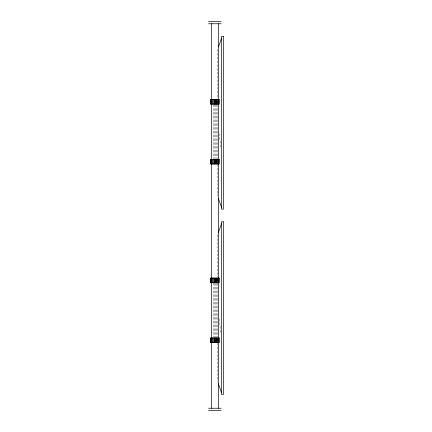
<?xml version="1.0" encoding="UTF-8"?>
<svg xmlns="http://www.w3.org/2000/svg" width="432" height="432" viewBox="0 0 432 432"><rect width="100%" height="100%" fill="white"/><g stroke="black" fill="none" stroke-linecap="round" stroke-linejoin="round"><path stroke-width="0.32" stroke-dasharray="2.16 1.62" d="M219.218 133.574L220.892 147.609M219.218 318.946L220.892 332.98M217.55 49.475L217.55 98.658M217.55 104.62L217.55 159.095M217.55 164.473L217.55 196.079M217.55 234.846L217.55 277.29M217.55 283.262L217.55 337.138M217.55 343.116L217.55 381.451M216.356 104.636L216.356 158.663M216.356 283.23L216.356 337.257M215.455 104.636L215.455 158.663M215.455 283.23L215.455 337.257M214.412 104.636L214.412 158.663M214.412 283.23L214.412 337.257M213.505 104.636L213.505 158.663M213.505 283.23L213.505 337.257"/><path stroke-width="0.65" d="M216.562 102.222L216.805 101.045L216.805 102.443L216.589 101.309M216.853 161.924L216.562 162.065L216.805 160.888L216.805 162.292L216.589 161.152L216.864 161.465M216.518 280.503L216.562 280.816C217.134 277.015 216.535 283.759 216.821 279.904L216.864 280.211M216.562 340.659C217.177 336.911 216.502 343.532 216.821 339.746L216.589 339.746M218.435 46.98L221.524 38.254M218.435 232.351L221.524 223.625M216.821 101.309L216.794 102.222M216.821 161.152L216.794 162.065M216.821 279.904L216.794 280.816M216.562 280.816L216.853 280.67M216.821 339.746L216.794 340.659M208.618 21.6L221.152 21.6M208.618 23.755L221.152 23.755M216.864 101.623L216.853 102.076M216.864 340.06L216.853 340.513M208.618 408.245L221.152 408.245M208.618 410.4L221.152 410.4M218.435 198.574L221.524 207.301M218.435 383.945L221.524 392.672M218.954 99.484L218.954 104.161M218.954 159.332L218.954 164.003M218.954 278.078L218.954 282.755M218.954 337.927L218.954 342.598M218.533 99.484L218.533 104.161M218.533 159.332L218.533 164.003M218.533 278.078L218.533 282.755M218.533 337.927L218.533 342.598M218.387 23.749L218.387 99.301M218.387 104.02L218.387 159.338M218.387 164.057L218.387 278.732M218.387 282.782L218.387 338.094M218.387 342.144L218.387 408.251M217.863 99.484L217.863 104.161M217.863 159.332L217.863 164.003M217.863 278.078L217.863 282.755M217.863 337.927L217.863 342.598M216.988 99.484L216.988 104.161M216.988 159.332L216.988 164.003M216.988 278.078L216.988 282.755M216.988 337.927L216.988 342.598M216.34 99.484L216.34 104.161M216.34 159.332L216.34 164.003M216.34 278.078L216.34 282.755M216.34 337.927L216.34 342.598M215.433 99.484L215.433 104.161M215.433 159.332L215.433 164.003M215.433 278.078L215.433 282.755M215.433 337.927L215.433 342.598M214.888 99.484L214.888 104.161M214.888 159.332L214.888 164.003M214.888 278.078L214.888 282.755M214.888 337.927L214.888 342.598M214.79 99.484L214.79 104.161M214.79 159.332L214.79 164.003M214.79 278.078L214.79 282.755M214.79 337.927L214.79 342.598M213.797 99.484L213.797 104.161M213.797 159.332L213.797 164.003M213.797 278.078L213.797 282.755M213.797 337.927L213.797 342.598M212.782 99.484L212.782 104.161M212.782 159.332L212.782 164.003M212.782 278.078L212.782 282.755M212.782 337.927L212.782 342.598M211.907 99.484L211.907 104.161M211.907 159.332L211.907 164.003M211.907 278.078L211.907 282.755M211.907 337.927L211.907 342.598M211.383 23.749L211.383 99.301M211.383 104.02L211.383 159.338M211.383 164.057L211.383 278.732M211.383 282.782L211.383 338.094M211.383 342.144L211.383 408.251M211.237 99.484L211.237 104.161M211.237 159.332L211.237 164.003M211.237 278.078L211.237 282.755M211.237 337.927L211.237 342.598M210.816 99.484L210.816 104.161M210.816 159.332L210.816 164.003M210.816 278.078L210.816 282.755M210.816 337.927L210.816 342.598M223.382 36.391L221.524 36.391L221.524 209.164L223.382 209.164L223.382 36.391M219.094 99.484L210.676 99.484L210.676 104.161L219.094 104.161L219.094 99.484M219.094 159.332L210.676 159.332L210.676 164.003L219.094 164.003L219.094 159.332M223.382 221.762L221.524 221.762L221.524 394.535L223.382 394.535L223.382 221.762M219.094 278.078L210.676 278.078L210.676 282.755L219.094 282.755L219.094 278.078M219.094 337.927L210.676 337.927L210.676 342.598L219.094 342.598L219.094 337.927"/></g></svg>
